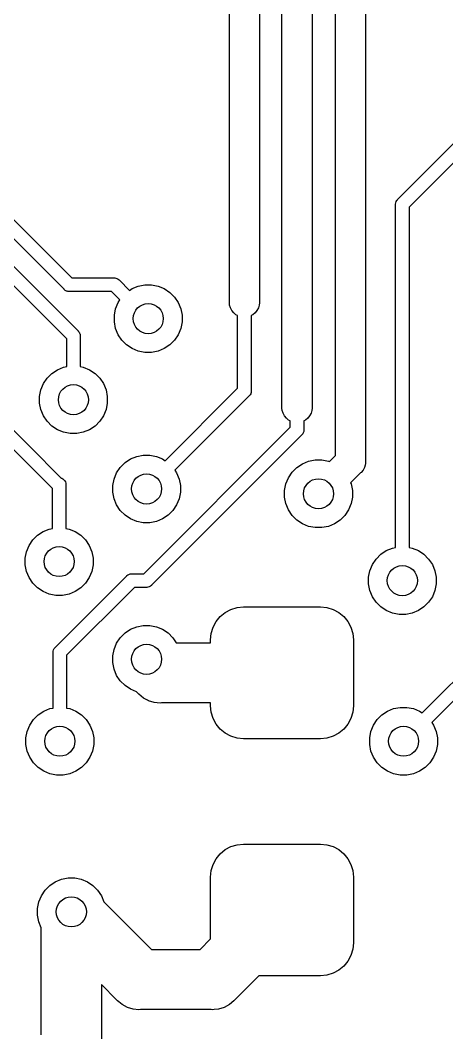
# Model space of a CAD drawing. Extents: x 1 to 84, y 1 to 137.
# Drawn here: x 36.16 to 39, y 30.8 to 37.52 of the extents above; entities that cross this region are included whole.
import ezdxf

# ---------------------------------------------------------------- set-up
doc = ezdxf.new("R2010")
doc.units = 0
doc.layers.add('BLACK', color=7, linetype='CONTINUOUS')

msp = doc.modelspace()

# ---------------------------------------------------------------- linework, layer by layer
at = {"layer": 'BLACK', "linetype": 'CONTINUOUS'}
for p, q in [((38.455, 59.1401), (38.455, 34.5942)), ((38.255, 34.6307), (38.255, 59.1036)), ((38.1, 50.1751), (38.1, 34.9451)), ((37.9, 34.9451), (37.9, 50.1386)), ((37.75, 44.0076), (37.75, 35.6451)), ((37.55, 35.6451), (37.55, 43.9)), ((38.6697, 36.3334), (39.805, 37.4687)), ((39.8687, 37.405), (38.745, 36.2814)), ((34.97, 37.3436), (36.5035, 35.8102)), ((34.7222, 37.2803), (36.5443, 35.4582)), ((36.4514, 35.7349), (34.8947, 37.2916)), ((36.469, 35.4062), (34.6209, 37.2543)), ((38.6557, 36.3088), (38.6582, 36.3173)), ((38.6582, 36.3173), (38.6624, 36.3251)), ((38.6624, 36.3251), (38.6666, 36.3303)), ((38.6666, 36.3303), (38.668, 36.332)), ((38.6666, 36.3303), (38.6666, 36.3303)), ((38.668, 36.332), (38.6697, 36.3334)), ((38.6548, 36.3), (38.6557, 36.3088)), ((38.655, 36.2978), (38.6548, 36.3)), ((38.655, 34.0205), (38.655, 36.2978)), ((38.745, 36.2814), (38.745, 34.0205)), ((36.5035, 35.8102), (36.7836, 35.8102)), ((36.7836, 35.8102), (36.7858, 35.8104)), ((36.7858, 35.8104), (36.788, 35.8102)), ((36.788, 35.8102), (36.788, 35.8102)), ((36.788, 35.8102), (36.7946, 35.8095)), ((36.7946, 35.8095), (36.8031, 35.807)), ((36.8031, 35.807), (36.8109, 35.8028)), ((36.8109, 35.8028), (36.8177, 35.7972)), ((36.8177, 35.7972), (36.8192, 35.7954)), ((36.8192, 35.7954), (36.8867, 35.7279)), ((36.4528, 35.7332), (36.4514, 35.7349)), ((36.4546, 35.7318), (36.4528, 35.7332)), ((36.4552, 35.7312), (36.4546, 35.7318)), ((36.4546, 35.7318), (36.4546, 35.7318)), ((36.4597, 35.7276), (36.4552, 35.7312)), ((36.4675, 35.7234), (36.4597, 35.7276)), ((36.4728, 35.7218), (36.4675, 35.7234)), ((36.476, 35.7208), (36.4728, 35.7218)), ((36.4775, 35.7207), (36.476, 35.7208)), ((36.4826, 35.7202), (36.4775, 35.7207)), ((36.4848, 35.72), (36.4826, 35.7202)), ((36.4826, 35.7202), (36.4826, 35.7202)), ((36.487, 35.7202), (36.4848, 35.72)), ((36.7671, 35.7202), (36.487, 35.7202)), ((36.8231, 35.6642), (36.7671, 35.7202)), ((36.8867, 35.7279), (36.9042, 35.7396)), ((36.9042, 35.7396), (36.9451, 35.7565)), ((36.9451, 35.7565), (36.9886, 35.7652)), ((36.9886, 35.7652), (37.0329, 35.7652)), ((37.0329, 35.7652), (37.0764, 35.7565)), ((37.0764, 35.7565), (37.1174, 35.7396)), ((37.1174, 35.7396), (37.1542, 35.7149)), ((37.1542, 35.7149), (37.1855, 35.6836)), ((36.7944, 35.6058), (36.8114, 35.6468)), ((36.8114, 35.6468), (36.8231, 35.6642)), ((37.1855, 35.6836), (37.2102, 35.6468)), ((37.2102, 35.6468), (37.2271, 35.6058)), ((37.5514, 35.6304), (37.55, 35.6451)), ((37.75, 35.6451), (37.7486, 35.6304)), ((36.7858, 35.5623), (36.7944, 35.6058)), ((37.2271, 35.6058), (37.2358, 35.5623)), ((37.5572, 35.6115), (37.5514, 35.6304)), ((37.5665, 35.5942), (37.5572, 35.6115)), ((37.5789, 35.5789), (37.5665, 35.5942)), ((37.5942, 35.5665), (37.5789, 35.5789)), ((37.7211, 35.5789), (37.7058, 35.5665)), ((37.7335, 35.5942), (37.7211, 35.5789)), ((37.7428, 35.6115), (37.7335, 35.5942)), ((37.7486, 35.6304), (37.7428, 35.6115)), ((36.7858, 35.518), (36.7858, 35.5623)), ((36.7944, 35.4745), (36.7858, 35.518)), ((37.2358, 35.518), (37.2271, 35.4745)), ((37.2358, 35.5623), (37.2358, 35.518)), ((37.605, 35.5607), (37.5942, 35.5665)), ((37.605, 35.0776), (37.605, 35.5607)), ((37.7058, 35.5665), (37.695, 35.5607)), ((37.695, 35.5607), (37.695, 35.0612)), ((36.5443, 35.4582), (36.546, 35.4568)), ((36.546, 35.4568), (36.5474, 35.4551)), ((36.5474, 35.4551), (36.5474, 35.4551)), ((36.5474, 35.4551), (36.551, 35.4507)), ((36.551, 35.4507), (36.5516, 35.45)), ((36.5516, 35.45), (36.5547, 35.4442)), ((36.5547, 35.4442), (36.5558, 35.4422)), ((36.5558, 35.4422), (36.5579, 35.4352)), ((36.8114, 35.4336), (36.7944, 35.4745)), ((37.2271, 35.4745), (37.2102, 35.4336)), ((35.495, 35.4186), (36.4323, 34.4813)), ((36.469, 35.3221), (36.469, 35.4062)), ((36.5579, 35.4352), (36.5583, 35.4337)), ((36.5583, 35.4337), (36.559, 35.4271)), ((36.559, 35.4271), (36.559, 35.4271)), ((36.559, 35.4271), (36.5592, 35.4249)), ((36.5592, 35.4249), (36.559, 35.4227)), ((36.559, 35.4227), (36.559, 35.2222)), ((36.836, 35.3967), (36.8114, 35.4336)), ((36.8673, 35.3654), (36.836, 35.3967)), ((37.1855, 35.3967), (37.1542, 35.3654)), ((37.2102, 35.4336), (37.1855, 35.3967)), ((36.3739, 34.4125), (35.4197, 35.3666)), ((36.469, 35.2222), (36.469, 35.3221)), ((36.469, 35.3221), (36.469, 35.3221)), ((36.9042, 35.3408), (36.8673, 35.3654)), ((36.9451, 35.3238), (36.9042, 35.3408)), ((36.9886, 35.3152), (36.9451, 35.3238)), ((37.0329, 35.3152), (36.9886, 35.3152)), ((37.0764, 35.3238), (37.0329, 35.3152)), ((37.1174, 35.3408), (37.0764, 35.3238)), ((37.1542, 35.3654), (37.1174, 35.3408)), ((36.3392, 35.1451), (36.3706, 35.1765)), ((36.3706, 35.1765), (36.4074, 35.2011)), ((36.4074, 35.2011), (36.4484, 35.2181)), ((36.4484, 35.2181), (36.469, 35.2222)), ((36.559, 35.2222), (36.5796, 35.2181)), ((36.5796, 35.2181), (36.6206, 35.2011)), ((36.6206, 35.2011), (36.6574, 35.1765)), ((36.6574, 35.1765), (36.6888, 35.1451)), ((36.2976, 35.0673), (36.3146, 35.1083)), ((36.3146, 35.1083), (36.3392, 35.1451)), ((36.6888, 35.1451), (36.7134, 35.1083)), ((36.7134, 35.1083), (36.7303, 35.0673)), ((38.9026, 32.9917), (41.055, 35.1441)), ((36.289, 35.0239), (36.2976, 35.0673)), ((36.7303, 35.0673), (36.739, 35.0239)), ((37.1241, 34.5967), (37.605, 35.0776)), ((37.6918, 35.0417), (37.6876, 35.0339)), ((37.6919, 35.0421), (37.6918, 35.0417)), ((37.6943, 35.0502), (37.6919, 35.0421)), ((37.6945, 35.0518), (37.6943, 35.0502)), ((37.695, 35.0568), (37.6945, 35.0518)), ((37.695, 35.0612), (37.6952, 35.059)), ((37.6952, 35.059), (37.695, 35.0568)), ((37.695, 35.0568), (37.695, 35.0568)), ((41.1303, 35.0921), (38.9662, 32.9281)), ((36.289, 34.9795), (36.289, 35.0239)), ((36.2976, 34.9361), (36.289, 34.9795)), ((36.739, 34.9795), (36.7303, 34.9361)), ((36.739, 35.0239), (36.739, 34.9795)), ((37.6803, 35.0256), (37.1877, 34.5331)), ((37.682, 35.027), (37.6803, 35.0256)), ((37.6848, 35.0304), (37.682, 35.027)), ((37.6876, 35.0339), (37.6848, 35.0304)), ((37.6876, 35.0339), (37.6876, 35.0339)), ((36.3146, 34.8951), (36.2976, 34.9361)), ((36.7303, 34.9361), (36.7134, 34.8951)), ((37.9014, 34.9304), (37.9, 34.9451)), ((37.9072, 34.9115), (37.9014, 34.9304)), ((37.9165, 34.8942), (37.9072, 34.9115)), ((38.0928, 34.9115), (38.0835, 34.8942)), ((38.0986, 34.9304), (38.0928, 34.9115)), ((38.1, 34.9451), (38.0986, 34.9304)), ((36.3392, 34.8583), (36.3146, 34.8951)), ((36.3706, 34.8269), (36.3392, 34.8583)), ((36.6888, 34.8583), (36.6574, 34.8269)), ((36.7134, 34.8951), (36.6888, 34.8583)), ((37.9289, 34.8789), (37.9165, 34.8942)), ((37.9442, 34.8665), (37.9289, 34.8789)), ((37.955, 34.8607), (37.9442, 34.8665)), ((37.955, 34.8186), (37.955, 34.8607)), ((38.0558, 34.8665), (38.045, 34.8607)), ((38.045, 34.8607), (38.045, 34.8022)), ((38.0711, 34.8789), (38.0558, 34.8665)), ((38.0835, 34.8942), (38.0711, 34.8789)), ((36.4074, 34.8023), (36.3706, 34.8269)), ((36.4484, 34.7854), (36.4074, 34.8023)), ((36.4918, 34.7767), (36.4484, 34.7854)), ((36.5361, 34.7767), (36.4918, 34.7767)), ((36.5796, 34.7854), (36.5361, 34.7767)), ((36.6206, 34.8023), (36.5796, 34.7854)), ((36.6574, 34.8269), (36.6206, 34.8023)), ((36.9814, 33.845), (37.955, 34.8186)), ((38.0345, 34.7711), (38.032, 34.768)), ((38.0376, 34.7749), (38.0345, 34.7711)), ((38.0418, 34.7827), (38.0376, 34.7749)), ((38.0376, 34.7749), (38.0376, 34.7749)), ((38.0426, 34.7854), (38.0418, 34.7827)), ((38.0443, 34.7912), (38.0426, 34.7854)), ((38.0445, 34.7928), (38.0443, 34.7912)), ((38.045, 34.7978), (38.0445, 34.7928)), ((38.045, 34.8022), (38.0452, 34.8)), ((38.0452, 34.8), (38.045, 34.7978)), ((38.045, 34.7978), (38.045, 34.7978)), ((38.0303, 34.7666), (37.0334, 33.7697)), ((38.032, 34.768), (38.0303, 34.7666)), ((36.8252, 34.5524), (36.8566, 34.5838)), ((36.8566, 34.5838), (36.8934, 34.6084)), ((36.8934, 34.6084), (36.9344, 34.6253)), ((36.9344, 34.6253), (36.9778, 34.634)), ((36.9778, 34.634), (37.0222, 34.634)), ((37.0222, 34.634), (37.0656, 34.6253)), ((37.0656, 34.6253), (37.1066, 34.6084)), ((37.1066, 34.6084), (37.1241, 34.5967)), ((37.9992, 34.5517), (38.0361, 34.5763)), ((38.0361, 34.5763), (38.077, 34.5933)), ((38.077, 34.5933), (38.1205, 34.6019)), ((38.1205, 34.6019), (38.1648, 34.6019)), ((38.1648, 34.6019), (38.2083, 34.5933)), ((38.2083, 34.5933), (38.2148, 34.5906)), ((38.2148, 34.5906), (38.255, 34.6307)), ((38.4536, 34.5697), (38.4527, 34.5667)), ((38.454, 34.5737), (38.4536, 34.5697)), ((38.455, 34.5844), (38.454, 34.5737)), ((38.455, 34.5942), (38.4555, 34.5893)), ((38.4555, 34.5893), (38.455, 34.5844)), ((38.455, 34.5844), (38.455, 34.5844)), ((36.7836, 34.4746), (36.8006, 34.5156)), ((36.8006, 34.5156), (36.8252, 34.5524)), ((37.1877, 34.5331), (37.1994, 34.5156)), ((37.1994, 34.5156), (37.2164, 34.4746)), ((37.9432, 34.4835), (37.9679, 34.5204)), ((37.9679, 34.5204), (37.9992, 34.5517)), ((38.4223, 34.5151), (38.3563, 34.4491)), ((38.4261, 34.5183), (38.4223, 34.5151)), ((38.4386, 34.5335), (38.4261, 34.5183)), ((38.4478, 34.5509), (38.4386, 34.5335)), ((38.4527, 34.5667), (38.4478, 34.5509)), ((36.4323, 34.4813), (36.4362, 34.4802)), ((36.4362, 34.4802), (36.444, 34.476)), ((36.444, 34.476), (36.4508, 34.4704)), ((36.4508, 34.4704), (36.4565, 34.4635)), ((36.4565, 34.4635), (36.4606, 34.4557)), ((36.4606, 34.4557), (36.4632, 34.4472)), ((36.4632, 34.4472), (36.4633, 34.446)), ((36.4633, 34.446), (36.4641, 34.4384)), ((36.4641, 34.4384), (36.4639, 34.4362)), ((36.4639, 34.4362), (36.4639, 34.147)), ((36.775, 34.4312), (36.7836, 34.4746)), ((37.2164, 34.4746), (37.225, 34.4312)), ((37.9176, 34.3991), (37.9263, 34.4426)), ((37.9263, 34.4426), (37.9432, 34.4835)), ((38.3563, 34.4491), (38.359, 34.4426)), ((38.359, 34.4426), (38.3676, 34.3991)), ((36.3739, 34.147), (36.3739, 34.4125)), ((36.775, 34.3868), (36.775, 34.4312)), ((36.7836, 34.3434), (36.775, 34.3868)), ((37.225, 34.3868), (37.2164, 34.3434)), ((37.225, 34.4312), (37.225, 34.3868)), ((37.9176, 34.3548), (37.9176, 34.3991)), ((38.3676, 34.3991), (38.3676, 34.3548)), ((36.8006, 34.3024), (36.7836, 34.3434)), ((36.8252, 34.2656), (36.8006, 34.3024)), ((37.1994, 34.3024), (37.1748, 34.2656)), ((37.2164, 34.3434), (37.1994, 34.3024)), ((37.9263, 34.3113), (37.9176, 34.3548)), ((37.9432, 34.2704), (37.9263, 34.3113)), ((38.359, 34.3113), (38.342, 34.2704)), ((38.3676, 34.3548), (38.359, 34.3113)), ((36.8566, 34.2342), (36.8252, 34.2656)), ((36.8934, 34.2096), (36.8566, 34.2342)), ((37.1434, 34.2342), (37.1066, 34.2096)), ((37.1748, 34.2656), (37.1434, 34.2342)), ((37.9679, 34.2335), (37.9432, 34.2704)), ((37.9992, 34.2022), (37.9679, 34.2335)), ((38.3174, 34.2335), (38.2861, 34.2022)), ((38.342, 34.2704), (38.3174, 34.2335)), ((36.9344, 34.1926), (36.8934, 34.2096)), ((36.9778, 34.184), (36.9344, 34.1926)), ((37.0222, 34.184), (36.9778, 34.184)), ((37.0656, 34.1926), (37.0222, 34.184)), ((37.1066, 34.2096), (37.0656, 34.1926)), ((38.0361, 34.1775), (37.9992, 34.2022)), ((38.077, 34.1606), (38.0361, 34.1775)), ((38.2492, 34.1775), (38.2083, 34.1606)), ((38.2861, 34.2022), (38.2492, 34.1775)), ((36.2441, 34.07), (36.2754, 34.1013)), ((36.2754, 34.1013), (36.3123, 34.126)), ((36.3123, 34.126), (36.3532, 34.1429)), ((36.3532, 34.1429), (36.3739, 34.147)), ((36.4639, 34.147), (36.4845, 34.1429)), ((36.4845, 34.1429), (36.5254, 34.126)), ((36.5254, 34.126), (36.5623, 34.1013)), ((36.5623, 34.1013), (36.5936, 34.07)), ((38.1205, 34.1519), (38.077, 34.1606)), ((38.1648, 34.1519), (38.1205, 34.1519)), ((38.2083, 34.1606), (38.1648, 34.1519)), ((36.2025, 33.9922), (36.2195, 34.0331)), ((36.2195, 34.0331), (36.2441, 34.07)), ((36.5936, 34.07), (36.6183, 34.0331)), ((36.6183, 34.0331), (36.6352, 33.9922)), ((36.1939, 33.9487), (36.2025, 33.9922)), ((36.6352, 33.9922), (36.6439, 33.9487)), ((38.5252, 33.9434), (38.5566, 33.9748)), ((38.5566, 33.9748), (38.5934, 33.9994)), ((38.5934, 33.9994), (38.6344, 34.0164)), ((38.6344, 34.0164), (38.655, 34.0205)), ((38.745, 34.0205), (38.7656, 34.0164)), ((38.7656, 34.0164), (38.8066, 33.9994)), ((38.8066, 33.9994), (38.8434, 33.9748)), ((38.8434, 33.9748), (38.8748, 33.9434)), ((36.1939, 33.9044), (36.1939, 33.9487)), ((36.2025, 33.8609), (36.1939, 33.9044)), ((36.6439, 33.9044), (36.6352, 33.8609)), ((36.6439, 33.9487), (36.6439, 33.9044)), ((38.4836, 33.8656), (38.5006, 33.9066)), ((38.5006, 33.9066), (38.5252, 33.9434)), ((38.8748, 33.9434), (38.8994, 33.9066)), ((38.8994, 33.9066), (38.9164, 33.8656)), ((36.2195, 33.82), (36.2025, 33.8609)), ((36.3933, 33.3569), (36.8666, 33.8303)), ((36.6352, 33.8609), (36.6183, 33.82)), ((36.8666, 33.8303), (36.868, 33.832)), ((36.868, 33.832), (36.8697, 33.8334)), ((36.8697, 33.8334), (36.8749, 33.8376)), ((36.8697, 33.8334), (36.8697, 33.8334)), ((36.8749, 33.8376), (36.8827, 33.8418)), ((36.8749, 33.8376), (36.8749, 33.8376)), ((36.8749, 33.8376), (36.8749, 33.8376)), ((36.8827, 33.8418), (36.8912, 33.8443)), ((36.8912, 33.8443), (36.8919, 33.8444)), ((36.8919, 33.8444), (36.8978, 33.845)), ((36.8978, 33.845), (36.9, 33.8452)), ((36.8978, 33.845), (36.8978, 33.845)), ((36.9, 33.8452), (36.9022, 33.845)), ((36.9022, 33.845), (36.9814, 33.845)), ((38.475, 33.8222), (38.4836, 33.8656)), ((38.9164, 33.8656), (38.925, 33.8222)), ((36.2441, 33.7831), (36.2195, 33.82)), ((36.2754, 33.7518), (36.2441, 33.7831)), ((36.5936, 33.7831), (36.5623, 33.7518)), ((36.6183, 33.82), (36.5936, 33.7831)), ((37.0251, 33.7624), (37.0173, 33.7582)), ((37.032, 33.768), (37.0251, 33.7624)), ((37.0334, 33.7697), (37.032, 33.768)), ((38.475, 33.7778), (38.475, 33.8222)), ((38.4836, 33.7344), (38.475, 33.7778)), ((38.925, 33.7778), (38.9164, 33.7344)), ((38.925, 33.8222), (38.925, 33.7778)), ((36.3123, 33.7272), (36.2754, 33.7518)), ((36.3532, 33.7102), (36.3123, 33.7272)), ((36.3967, 33.7016), (36.3532, 33.7102)), ((36.441, 33.7016), (36.3967, 33.7016)), ((36.4845, 33.7102), (36.441, 33.7016)), ((36.9186, 33.755), (36.4685, 33.3049)), ((36.5254, 33.7272), (36.4845, 33.7102)), ((36.5623, 33.7518), (36.5254, 33.7272)), ((36.9978, 33.755), (36.9186, 33.755)), ((37, 33.7548), (36.9978, 33.755)), ((37.0022, 33.755), (37, 33.7548)), ((37.0088, 33.7557), (37.0022, 33.755)), ((37.0022, 33.755), (37.0022, 33.755)), ((37.0173, 33.7582), (37.0088, 33.7557)), ((38.5006, 33.6934), (38.4836, 33.7344)), ((38.5252, 33.6566), (38.5006, 33.6934)), ((38.8994, 33.6934), (38.8748, 33.6566)), ((38.9164, 33.7344), (38.8994, 33.6934)), ((38.5566, 33.6252), (38.5252, 33.6566)), ((38.8748, 33.6566), (38.8434, 33.6252)), ((37.4619, 33.5278), (37.4891, 33.5609)), ((37.4891, 33.5609), (37.5222, 33.5881)), ((37.5222, 33.5881), (37.56, 33.6083)), ((37.56, 33.6083), (37.6011, 33.6208)), ((37.6011, 33.6208), (37.6437, 33.625)), ((37.6437, 33.625), (38.1562, 33.625)), ((38.1562, 33.625), (38.1989, 33.6208)), ((38.1989, 33.6208), (38.24, 33.6083)), ((38.24, 33.6083), (38.2778, 33.5881)), ((38.2778, 33.5881), (38.3109, 33.5609)), ((38.3109, 33.5609), (38.3381, 33.5278)), ((38.5934, 33.6006), (38.5566, 33.6252)), ((38.6344, 33.5836), (38.5934, 33.6006)), ((38.6778, 33.575), (38.6344, 33.5836)), ((38.7222, 33.575), (38.6778, 33.575)), ((38.7656, 33.5836), (38.7222, 33.575)), ((38.8066, 33.6006), (38.7656, 33.5836)), ((38.8434, 33.6252), (38.8066, 33.6006)), ((36.8934, 33.477), (36.9344, 33.4939)), ((36.9344, 33.4939), (36.9778, 33.5026)), ((36.9778, 33.5026), (37.0222, 33.5026)), ((37.0222, 33.5026), (37.0656, 33.4939)), ((37.0656, 33.4939), (37.1066, 33.477)), ((37.4417, 33.49), (37.4619, 33.5278)), ((38.3381, 33.5278), (38.3583, 33.49)), ((36.8252, 33.421), (36.8566, 33.4524)), ((36.8566, 33.4524), (36.8934, 33.477)), ((37.1066, 33.477), (37.1434, 33.4524)), ((37.1434, 33.4524), (37.1748, 33.421)), ((37.425, 33.4062), (37.4292, 33.4489)), ((37.4292, 33.4489), (37.4417, 33.49)), ((38.3583, 33.49), (38.3708, 33.4489)), ((38.3708, 33.4489), (38.375, 33.4062)), ((36.3916, 33.3555), (36.3933, 33.3569)), ((36.7836, 33.3432), (36.8006, 33.3842)), ((36.8006, 33.3842), (36.8252, 33.421)), ((37.1748, 33.421), (37.1972, 33.3875)), ((37.1972, 33.3875), (37.425, 33.3875)), ((37.425, 33.3875), (37.425, 33.4062)), ((38.375, 33.4062), (38.375, 32.9688)), ((36.3783, 33.3235), (36.3792, 33.3323)), ((36.3785, 33.3213), (36.3783, 33.3235)), ((36.3785, 32.9538), (36.3785, 33.3213)), ((36.3792, 33.3323), (36.3818, 33.3408)), ((36.3818, 33.3408), (36.3859, 33.3486)), ((36.3859, 33.3486), (36.3901, 33.3538)), ((36.3901, 33.3538), (36.3902, 33.3538)), ((36.3902, 33.3538), (36.3916, 33.3555)), ((36.4685, 33.3049), (36.4685, 32.9538)), ((36.775, 33.2997), (36.7836, 33.3432)), ((36.775, 33.2554), (36.775, 33.2997)), ((36.7836, 33.212), (36.775, 33.2554)), ((36.8006, 33.171), (36.7836, 33.212)), ((36.8252, 33.1342), (36.8006, 33.171)), ((36.8566, 33.1028), (36.8252, 33.1342)), ((36.8934, 33.0782), (36.8566, 33.1028)), ((36.9329, 33.0618), (36.8934, 33.0782)), ((36.9417, 33.053), (36.9329, 33.0618)), ((36.948, 33.0454), (36.9417, 33.053)), ((36.9784, 33.0204), (36.948, 33.0454)), ((36.3579, 32.9497), (36.3785, 32.9538)), ((36.4685, 32.9538), (36.4892, 32.9497)), ((37.0069, 33.0052), (36.9784, 33.0204)), ((37.0132, 33.0018), (37.0069, 33.0052)), ((37.0509, 32.9904), (37.0132, 33.0018)), ((37.0901, 32.9865), (37.0509, 32.9904)), ((37.0999, 32.9875), (37.0901, 32.9865)), ((37.425, 32.9875), (37.0999, 32.9875)), ((37.425, 32.9688), (37.425, 32.9875)), ((37.4292, 32.9261), (37.425, 32.9688)), ((38.375, 32.9688), (38.3708, 32.9261)), ((38.6422, 32.9497), (38.6857, 32.9583)), ((38.6857, 32.9583), (38.73, 32.9583)), ((38.73, 32.9583), (38.7735, 32.9497)), ((38.8319, 32.921), (38.9026, 32.9917)), ((36.2488, 32.8768), (36.2801, 32.9081)), ((36.2801, 32.9081), (36.3169, 32.9327)), ((36.3169, 32.9327), (36.3579, 32.9497)), ((36.4892, 32.9497), (36.5301, 32.9327)), ((36.5301, 32.9327), (36.567, 32.9081)), ((36.567, 32.9081), (36.5983, 32.8768)), ((37.4417, 32.885), (37.4292, 32.9261)), ((38.3708, 32.9261), (38.3583, 32.885)), ((38.5331, 32.8767), (38.5644, 32.9081)), ((38.5644, 32.9081), (38.6013, 32.9327)), ((38.6013, 32.9327), (38.6422, 32.9497)), ((38.7735, 32.9497), (38.8144, 32.9327)), ((38.8144, 32.9327), (38.8319, 32.921)), ((38.9662, 32.9281), (38.8955, 32.8574)), ((36.2072, 32.799), (36.2241, 32.8399)), ((36.2241, 32.8399), (36.2488, 32.8768)), ((36.5983, 32.8768), (36.6229, 32.8399)), ((36.6229, 32.8399), (36.6399, 32.799)), ((37.4619, 32.8472), (37.4417, 32.885)), ((37.4891, 32.8141), (37.4619, 32.8472)), ((38.3381, 32.8472), (38.3109, 32.8141)), ((38.3583, 32.885), (38.3381, 32.8472)), ((38.4915, 32.7989), (38.5084, 32.8399)), ((38.5084, 32.8399), (38.5331, 32.8767)), ((38.8955, 32.8574), (38.9072, 32.8399)), ((38.9072, 32.8399), (38.9242, 32.7989)), ((36.1985, 32.7555), (36.2072, 32.799)), ((36.1985, 32.7112), (36.1985, 32.7555)), ((36.6399, 32.799), (36.6485, 32.7555)), ((36.6485, 32.7555), (36.6485, 32.7112)), ((37.5222, 32.7869), (37.4891, 32.8141)), ((37.56, 32.7667), (37.5222, 32.7869)), ((37.6011, 32.7542), (37.56, 32.7667)), ((37.6437, 32.75), (37.6011, 32.7542)), ((38.1989, 32.7542), (38.1562, 32.75)), ((38.24, 32.7667), (38.1989, 32.7542)), ((38.2778, 32.7869), (38.24, 32.7667)), ((38.3109, 32.8141), (38.2778, 32.7869)), ((38.4828, 32.7555), (38.4915, 32.7989)), ((38.4828, 32.7112), (38.4828, 32.7555)), ((38.9242, 32.7989), (38.9328, 32.7555)), ((38.9328, 32.7555), (38.9328, 32.7112)), ((36.2072, 32.6677), (36.1985, 32.7112)), ((36.6485, 32.7112), (36.6399, 32.6677)), ((38.1562, 32.75), (37.6437, 32.75)), ((38.4915, 32.6677), (38.4828, 32.7112)), ((38.9328, 32.7112), (38.9242, 32.6677)), ((36.2241, 32.6268), (36.2072, 32.6677)), ((36.2488, 32.5899), (36.2241, 32.6268)), ((36.6229, 32.6268), (36.5983, 32.5899)), ((36.6399, 32.6677), (36.6229, 32.6268)), ((38.5084, 32.6267), (38.4915, 32.6677)), ((38.5331, 32.5899), (38.5084, 32.6267)), ((38.9072, 32.6267), (38.8826, 32.5899)), ((38.9242, 32.6677), (38.9072, 32.6267)), ((36.2801, 32.5586), (36.2488, 32.5899)), ((36.3169, 32.5339), (36.2801, 32.5586)), ((36.567, 32.5586), (36.5301, 32.5339)), ((36.5983, 32.5899), (36.567, 32.5586)), ((38.5644, 32.5585), (38.5331, 32.5899)), ((38.6013, 32.5339), (38.5644, 32.5585)), ((38.8513, 32.5585), (38.8144, 32.5339)), ((38.8826, 32.5899), (38.8513, 32.5585)), ((36.3579, 32.517), (36.3169, 32.5339)), ((36.4014, 32.5083), (36.3579, 32.517)), ((36.4457, 32.5083), (36.4014, 32.5083)), ((36.4892, 32.517), (36.4457, 32.5083)), ((36.5301, 32.5339), (36.4892, 32.517)), ((38.6422, 32.517), (38.6013, 32.5339)), ((38.6857, 32.5083), (38.6422, 32.517)), ((38.73, 32.5083), (38.6857, 32.5083)), ((38.7735, 32.517), (38.73, 32.5083)), ((38.8144, 32.5339), (38.7735, 32.517)), ((37.4891, 31.9859), (37.5222, 32.0131)), ((37.5222, 32.0131), (37.56, 32.0333)), ((37.56, 32.0333), (37.6011, 32.0458)), ((37.6011, 32.0458), (37.6437, 32.05)), ((37.6437, 32.05), (38.1562, 32.05)), ((38.1562, 32.05), (38.1989, 32.0458)), ((38.1989, 32.0458), (38.24, 32.0333)), ((38.24, 32.0333), (38.2778, 32.0131)), ((38.2778, 32.0131), (38.3109, 31.9859)), ((37.4417, 31.915), (37.4619, 31.9528)), ((37.4619, 31.9528), (37.4891, 31.9859)), ((38.3109, 31.9859), (38.3381, 31.9528)), ((38.3381, 31.9528), (38.3583, 31.915)), ((37.4292, 31.8739), (37.4417, 31.915)), ((38.3583, 31.915), (38.3708, 31.8739)), ((36.3934, 31.7994), (36.4344, 31.8164)), ((36.4344, 31.8164), (36.4778, 31.825)), ((36.4778, 31.825), (36.5222, 31.825)), ((36.5222, 31.825), (36.5656, 31.8164)), ((36.5656, 31.8164), (36.6066, 31.7994)), ((37.425, 31.8312), (37.4292, 31.8739)), ((37.425, 31.4203), (37.425, 31.8312)), ((38.3708, 31.8739), (38.375, 31.8312)), ((38.375, 31.8312), (38.375, 31.3937)), ((36.3006, 31.7066), (36.3252, 31.7434)), ((36.3252, 31.7434), (36.3566, 31.7748)), ((36.3566, 31.7748), (36.3934, 31.7994)), ((36.6066, 31.7994), (36.6434, 31.7748)), ((36.6434, 31.7748), (36.6748, 31.7434)), ((36.6748, 31.7434), (36.6994, 31.7066)), ((36.2836, 31.6656), (36.3006, 31.7066)), ((36.6994, 31.7066), (36.7157, 31.6671)), ((36.275, 31.6222), (36.2836, 31.6656)), ((36.275, 31.5778), (36.275, 31.6222)), ((36.7157, 31.6671), (36.8734, 31.5095)), ((36.2836, 31.5344), (36.275, 31.5778)), ((36.3, 31.4949), (36.2836, 31.5344)), ((36.3, 31.272), (36.3, 31.4949)), ((36.8734, 31.5095), (36.8734, 31.5095)), ((36.8734, 31.5095), (37.032, 31.3509)), ((37.3555, 31.3509), (37.425, 31.4203)), ((37.032, 31.3509), (37.3555, 31.3509)), ((38.3708, 31.3511), (38.3583, 31.31)), ((38.375, 31.3937), (38.3708, 31.3511)), ((36.3, 30.7828), (36.3, 31.272)), ((36.3, 31.272), (36.3, 31.272)), ((38.3381, 31.2722), (38.3109, 31.2391)), ((38.3583, 31.31), (38.3381, 31.2722)), ((38.2778, 31.2119), (38.24, 31.1917)), ((38.3109, 31.2391), (38.2778, 31.2119)), ((37.7453, 31.175), (37.5868, 31.0164)), ((38.1562, 31.175), (37.7453, 31.175)), ((38.1989, 31.1792), (38.1562, 31.175)), ((38.24, 31.1917), (38.1989, 31.1792)), ((36.8008, 31.0164), (36.7, 31.1172)), ((36.7, 31.1172), (36.7, 30.7098)), ((36.807, 31.0088), (36.8008, 31.0164)), ((36.8146, 31.0025), (36.807, 31.0088)), ((37.5805, 31.0088), (37.55, 30.9838)), ((37.5868, 31.0164), (37.5805, 31.0088)), ((36.8375, 30.9838), (36.8146, 31.0025)), ((36.8146, 31.0025), (36.8146, 31.0025)), ((36.8722, 30.9652), (36.8375, 30.9838)), ((36.9099, 30.9538), (36.8722, 30.9652)), ((36.9491, 30.9499), (36.9099, 30.9538)), ((36.9589, 30.9509), (36.9491, 30.9499)), ((37.4286, 30.9509), (36.9589, 30.9509)), ((37.4384, 30.9499), (37.4286, 30.9509)), ((37.4482, 30.9509), (37.4384, 30.9499)), ((37.4776, 30.9538), (37.4482, 30.9509)), ((37.4482, 30.9509), (37.4482, 30.9509)), ((37.5153, 30.9652), (37.4776, 30.9538)), ((37.55, 30.9838), (37.5153, 30.9652))]:
    msp.add_line(p, q, dxfattribs=at)
at = {"layer": 'BLACK'}
for centre in [(37.0108, 35.5402), (36.514, 35.0017), (37, 34.409), (38.1426, 34.3769), (36.4189, 33.9266), (38.7, 33.8), (37, 33.2776), (36.4235, 32.7333), (38.7078, 32.7333), (36.5, 31.6)]:
    msp.add_circle(centre, 0.1, dxfattribs=at)

doc.saveas('drawing.dxf')
